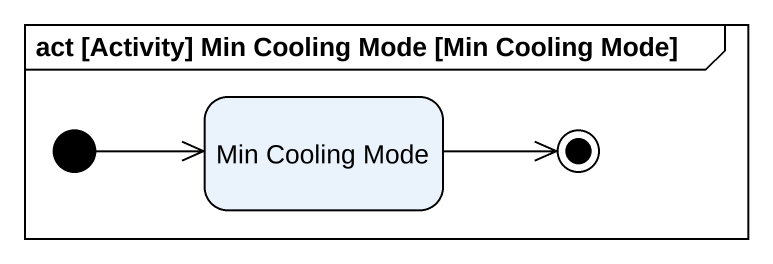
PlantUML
@startuml
mainframe act [Activity] Min Cooling Mode [Min Cooling Mode]
hide empty description
state "Min Cooling Mode" as Min_Cooling_Mode
[*] -right-> Min_Cooling_Mode
Min_Cooling_Mode -right-> [*]
@enduml
